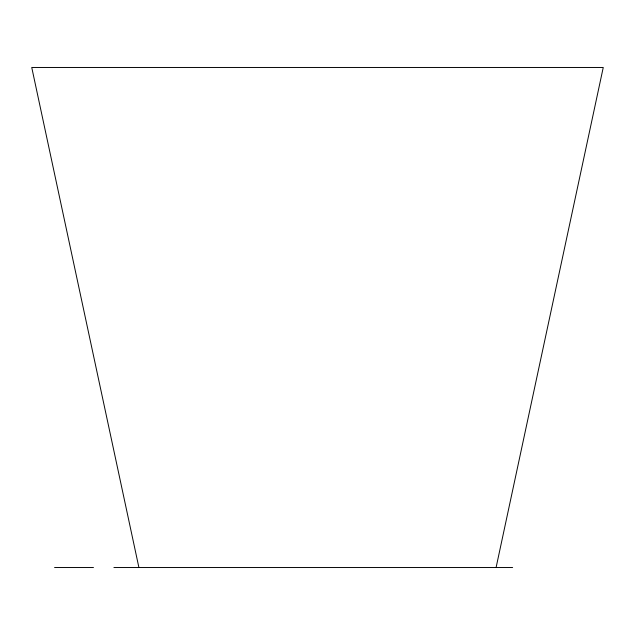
<?xml version="1.0" encoding="UTF-8"?>
<svg xmlns="http://www.w3.org/2000/svg" width="635" height="635" viewBox="0 0 635 635"><rect width="100%" height="100%" fill="white"/><g stroke="black" fill="none" stroke-linecap="round" stroke-linejoin="round"><path stroke-width="0.95" d="M496.094 567.531L603.25 67.469L31.75 67.469L138.906 567.531M54.562 567.531L93.472 567.531M113.903 567.531L512.635 567.531"/></g></svg>
